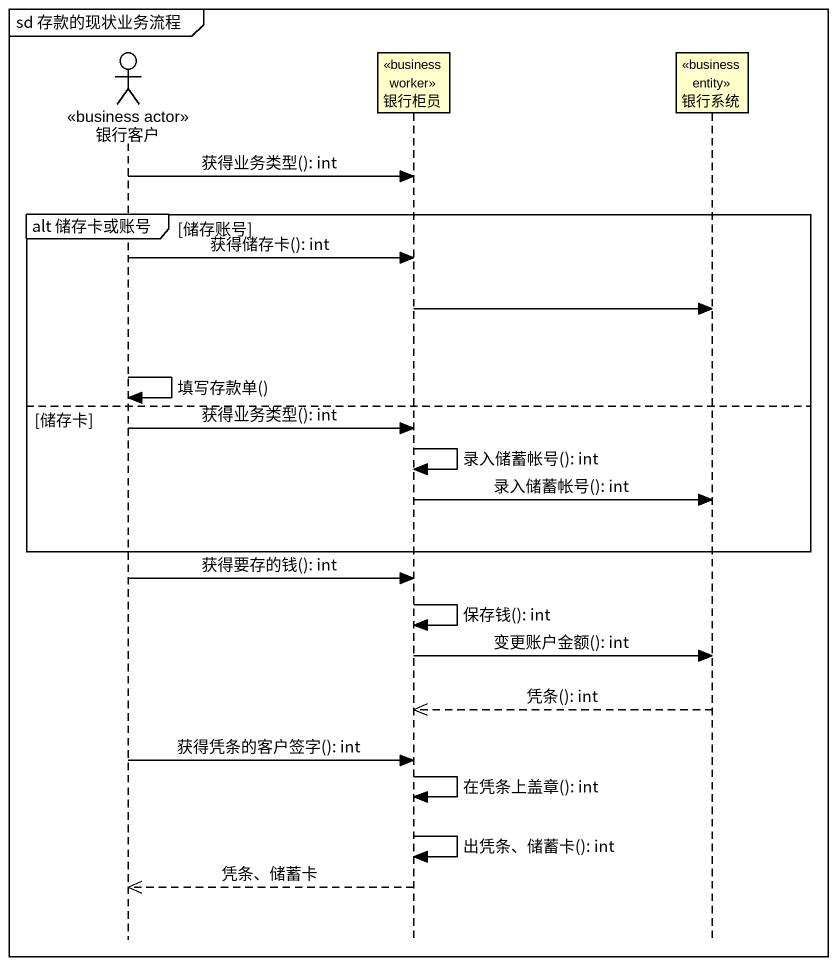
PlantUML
@startuml
mainframe sd 存款的现状业务流程
hide footbox
actor 银行客户 <<business actor>>
participant 银行柜员 <<business worker>>
participant 银行系统 <<business entity>>

银行客户 -> 银行柜员 : 获得业务类型(): int
group alt 储存卡或账号 [储存账号]
  银行客户 -> 银行柜员 : 获得储存卡(): int
  银行柜员 -> 银行系统
  银行客户 -> 银行客户 : 填写存款单()
else 储存卡
  银行客户 -> 银行柜员 : 获得业务类型(): int
  银行柜员 -> 银行柜员 : 录入储蓄帐号(): int
  银行柜员 -> 银行系统 : 录入储蓄帐号(): int
end
银行客户 -> 银行柜员 : 获得要存的钱(): int
银行柜员 -> 银行柜员 : 保存钱(): int
银行柜员 -> 银行系统 : 变更账户金额(): int
银行系统 -->> 银行柜员 : 凭条(): int
银行客户 -> 银行柜员 : 获得凭条的客户签字(): int
银行柜员 -> 银行柜员 : 在凭条上盖章(): int
银行柜员 -> 银行柜员 : 出凭条、储蓄卡(): int
银行柜员 -->> 银行客户 : 凭条、储蓄卡
@enduml
